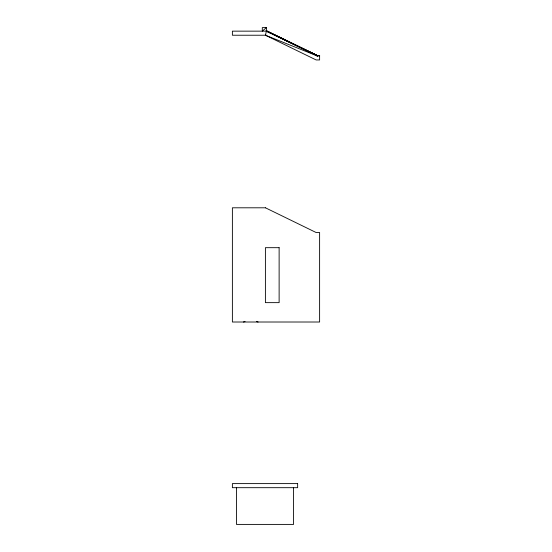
<?xml version="1.0" encoding="UTF-8"?>
<svg xmlns="http://www.w3.org/2000/svg" width="552" height="552" viewBox="0 0 552 552"><rect width="100%" height="100%" fill="white"/><g stroke="black" fill="none" stroke-linecap="round" stroke-linejoin="round"><path stroke-width="0.83" d="M266.381 35.231L232.385 35.231L232.385 31.147L266.381 31.147L317.048 55.455L319.615 55.455L319.615 55.862L317.048 55.862L265.443 35.231L266.381 31.147L266.381 27.6L262.303 27.6L262.303 31.147L266.381 27.6M274.061 34.831L317.145 55.455L266.092 30.553L317.145 55.469L317.048 55.862L319.615 55.455L319.615 59.94L316.11 59.94L265.443 35.231M266.354 31.084L317.359 56.014L317.062 55.435L317.434 55.862L319.615 55.455M317.048 55.862L317.538 55.648M243.439 322.009L245.067 321.561M256.494 321.561L258.122 322.009M267.154 31.519L270.232 32.989M293.567 487.685L293.567 524.4L236.463 524.4L236.463 487.685M265.443 207.8L232.385 207.8L232.385 322.009L319.615 322.009L319.615 232.509L316.11 232.509L265.443 207.8M279.126 247.682L265.402 247.682L265.402 302.641L279.126 302.641L279.126 247.682M297.645 483.607L232.385 483.607L232.385 487.685L297.645 487.685L297.645 483.607"/></g></svg>
